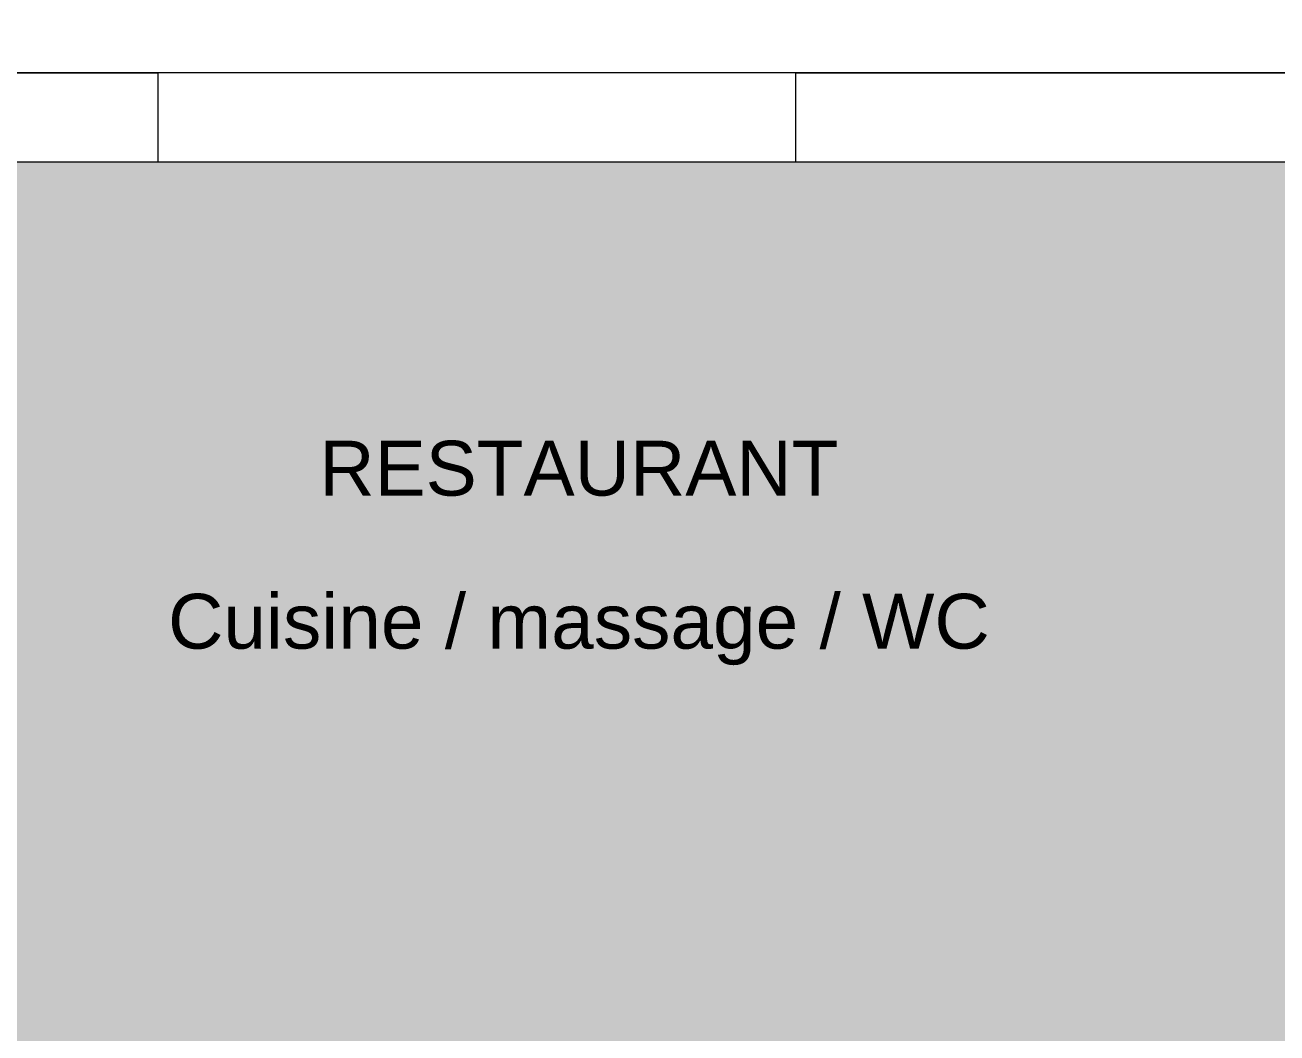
# Model space of a CAD drawing. Header units: metres. Extents: x 0 to 46.1, y -33.1 to 1.9.
# Drawn here: x 10.36 to 20.17, y -23.83 to -15.93 of the extents above; entities that cross this region are included whole.
import ezdxf
from ezdxf.enums import TextEntityAlignment as Align

# ---------------------------------------------------------------- set-up
doc = ezdxf.new("R2010")
doc.units = ezdxf.units.M
doc.header["$LTSCALE"] = 0.02
for name, color, linetype, lineweight, true_color in [('CONTEXT', 7, 'Continuous', 13, 0x787878), ('SEEN', 7, 'Continuous', 20, 0x000000), ('TEXT', 7, 'Continuous', 13, 0x000000)]:
    doc.layers.add(name, color=color, linetype=linetype, lineweight=lineweight, true_color=true_color)
doc.layers.add('FILL_restaurant', color=7, linetype='Continuous', true_color=0xf5ded7)
doc.styles.add('JV', font='arial.ttf')

msp = doc.modelspace()

# ---------------------------------------------------------------- hatches: boundary and pattern name
at = {"layer": 'FILL_restaurant'}
msp.add_hatch(color=256, dxfattribs=at).paths.add_polyline_path([(22, -24), (22, -17), (8, -17), (8, -24), (22, -24)])

# ---------------------------------------------------------------- linework, layer by layer
at = {"layer": 'CONTEXT'}
for points in [[(26.8, -16.3), (3.174, -16.3), (2.8235, -14.5), (26.8, -14.5), (26.8, -16.3)], [(10, -16.3), (11.4, -16.3), (11.4, -17), (10, -17), (10, -16.3)], [(16.4, -16.3), (22, -16.3), (22, -17), (16.4, -17), (16.4, -16.3)]]:
    msp.add_lwpolyline(points, close=True, dxfattribs=at)
at = {"layer": 'SEEN'}
msp.add_lwpolyline([(22, -24), (22, -17), (8, -17), (8, -24), (22, -24)], close=True, dxfattribs=at)

# ---------------------------------------------------------------- texts
at = {"layer": 'TEXT', "style": 'JV'}
for s, p in [('RESTAURANT', (14.7, -19.4)), ('Cuisine / massage / WC', (14.7, -20.6))]:
    msp.add_text(s, height=0.43, dxfattribs=at).set_placement(p, align=Align.MIDDLE_CENTER)

doc.saveas('drawing.dxf')
